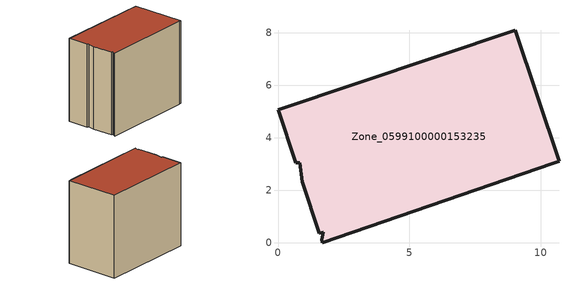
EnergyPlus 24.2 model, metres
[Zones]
Zone_0599100000153235
 floor ground (C_G): 1.72,0.39 1.57,0.35 0.92,2.32 0.82,3.05 0.68,3.04 0,5.06 9.03,8.08 10.7,3.1 10.47,3.03 1.69,0 1.66,0.1 z0.36
 wall outside (C_F): 10.7,3.1 9.03,8.08 0,5.06 0.68,3.04 0.82,3.05 0.92,2.32 1.57,0.35 1.72,0.39 1.66,0.1 1.69,0 10.47,3.03 10.7,3.1 z0.36:8.51
 roof outside (C_R): 0.82,3.05 0.92,2.32 1.57,0.35 1.72,0.39 1.66,0.1 1.69,0 10.47,3.03 10.7,3.1 9.03,8.08 0,5.06 0.68,3.04 z8.51
[BUILDING]
Pand.0599100000153235: North Axis=0; Terrain=City; Loads Convergence Tolerance Value=0.04; Temperature Convergence Tolerance Value=0.4; Solar Distribution=FullExterior; Maximum Number of Warmup Days=25; Minimum Number of Warmup Days=1
[Site:Location]
Rotterdam.The.Hague.AP_ZH_NLD Design_Conditions: Latitude=51.96; Longitude=4.45; Time Zone=1; Elevation=-4.5
[SITE:GROUNDTEMPERATURE:BUILDINGSURFACE]
18, 18, 18, 18, 18, 18, 18, 18, 18, 18, 18, 18
[MATERIAL] Thermal Absorptance=0.9; Solar Absorptance=0.7; Visible Absorptance=0.7
Name | Roughness | Thickness | Conductivity | Density | Specific Heat
G.TI.1965-1974 | MediumSmooth | 0.15 | 0.882353 | 540 | 1210
F.TI.1965-1974 | Rough | 0.3 | 0.697674 | 1920 | 840
R.TI.1965-1974 | MediumRough | 0.2 | 0.232558 | 1500 | 1000
[CONSTRUCTION]
C_G: G.TI.1965-1974
C_F: F.TI.1965-1974
C_R: R.TI.1965-1974
[ZONE]
Zone_0599100000153235: Type=1; Multiplier=1; Ceiling Height=Autocalculate; Volume=Autocalculate; Floor Area=autocalculate; Part of Total Floor Area=Yes
[ZONEINFILTRATION:DESIGNFLOWRATE]
Infil_Zone_0599100000153235: Zone or ZoneList or Space or SpaceList=Zone_0599100000153235; Schedule=AlwaysOn; Design Flow Rate Calculation Method=Flow/Area; Flow Rate per Floor Area=0.003; Constant Term Coefficient=1; Temperature Term Coefficient=0; Velocity Term Coefficient=0; Velocity Squared Term Coefficient=0
[HVACTEMPLATE:ZONE:IDEALLOADSAIRSYSTEM]
Zone_0599100000153235: Maximum Heating Supply Air Temperature=50; Minimum Cooling Supply Air Temperature=13; Maximum Heating Supply Air Humidity Ratio=0.0156; Minimum Cooling Supply Air Humidity Ratio=0.0077; Heating Limit=NoLimit; Cooling Limit=NoLimit; Dehumidification Control Type=ConstantSensibleHeatRatio; Cooling Sensible Heat Ratio=0.7; Dehumidification Setpoint=60; Humidification Control Type=None; Humidification Setpoint=30; Outdoor Air Method=None; Outdoor Air Flow Rate per Person=0.00944; Outdoor Air Flow Rate per Zone Floor Area=0; Outdoor Air Flow Rate per Zone=0; Demand Controlled Ventilation Type=None; Outdoor Air Economizer Type=NoEconomizer; Heat Recovery Type=None; Sensible Heat Recovery Effectiveness=0.7; Latent Heat Recovery Effectiveness=0.65
[ZONECONTROL:THERMOSTAT]
ThermostatControl_Zone_0599100000153235: Zone or ZoneList=Zone_0599100000153235; Control Type Schedule=DualSetpointControlType; Control 1=Thermostat_Zone_0599100000153235; Temperature Difference Between Cutout And Setpoint=0
[THERMOSTATSETPOINT:DUALSETPOINT]
Thermostat_Zone_0599100000153235: Heating Setpoint Temperature Schedule=HeatingSetpoint_Zone_0599100000153235; Cooling Setpoint Temperature Schedule=CoolingSetpoint_Zone_0599100000153235
[SCHEDULE:COMPACT]
HeatingSetpoint_Zone_0599100000153235: Through: 12/31, For: AllDays, Until: 24:00, 21
CoolingSetpoint_Zone_0599100000153235: Through: 12/31, For: AllDays, Until: 24:00, 24
DualSetpointControlType: Through: 12/31, For: AllDays, Until: 24:00, 4
AlwaysOn: Through: 12/31, For: AllDays, Until: 24:00, 1
